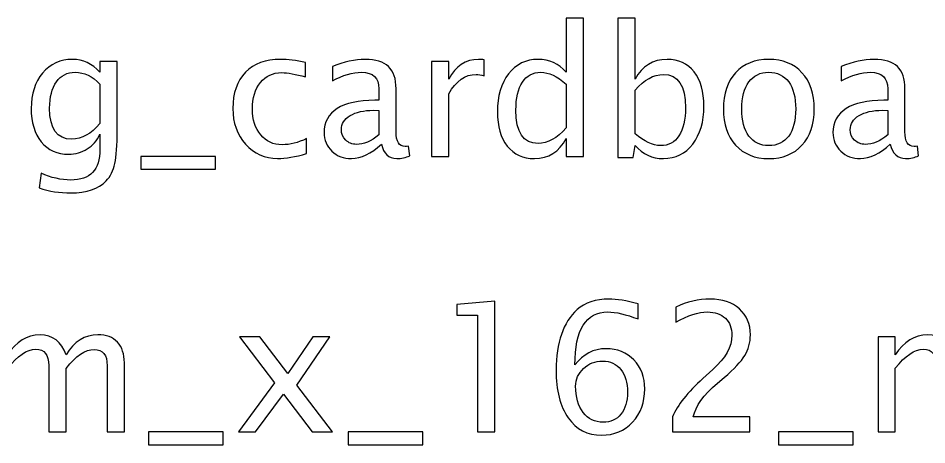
# Model space of a CAD drawing. Header units: centimetres. Extents: x -14.2 to 14.5, y -16 to 20.1.
# Drawn here: x -6.45 to -0.02, y 17.13 to 20.15 of the extents above; entities that cross this region are included whole.
import ezdxf

# ---------------------------------------------------------------- set-up
doc = ezdxf.new("R2010")
doc.units = ezdxf.units.CM
doc.header["$MEASUREMENT"] = 0
doc.layers.add('Layer 1', color=7, linetype='Continuous')

msp = doc.modelspace()

# ---------------------------------------------------------------- linework, layer by layer
at = {"layer": 'Layer 1'}
for points, knots in [([(-2.56951, 19.17044), (-2.56951, 19.17044), (-2.56951, 19.29681), (-2.56951, 19.29681), (-2.56951, 19.29681), (-2.61925, 19.2024), (-2.69418, 19.1552), (-2.7943, 19.1552), (-2.7943, 19.1552), (-2.87558, 19.1552), (-2.9395, 19.18462), (-2.98607, 19.24368), (-2.98607, 19.24368), (-3.03264, 19.30273), (-3.05592, 19.38338), (-3.05592, 19.48561), (-3.05592, 19.48561), (-3.05592, 19.59737), (-3.02946, 19.68733), (-2.97676, 19.75549), (-2.97676, 19.75549), (-2.92384, 19.82343), (-2.85441, 19.85751), (-2.76826, 19.85751), (-2.76826, 19.85751), (-2.68847, 19.85751), (-2.622, 19.82703), (-2.56951, 19.76586), (-2.56951, 19.76586), (-2.56951, 19.76586), (-2.56951, 20.14961), (-2.56951, 20.14961), (-2.56951, 20.14961), (-2.56951, 20.14961), (-2.44759, 20.14961), (-2.44759, 20.14961), (-2.44759, 20.14961), (-2.44759, 20.14961), (-2.44759, 19.17044), (-2.44759, 19.17044), (-2.44759, 19.17044), (-2.44759, 19.17044), (-2.56951, 19.17044), (-2.56951, 19.17044)], [0, 0, 0, 0, 0.0833333, 0.0833333, 0.0833333, 0.0833333, 0.1666667, 0.1666667, 0.1666667, 0.1666667, 0.25, 0.25, 0.25, 0.25, 0.3333333, 0.3333333, 0.3333333, 0.3333333, 0.4166667, 0.4166667, 0.4166667, 0.4166667, 0.5, 0.5, 0.5, 0.5, 0.5833333, 0.5833333, 0.5833333, 0.5833333, 0.6666667, 0.6666667, 0.6666667, 0.6666667, 0.75, 0.75, 0.75, 0.75, 0.8333333, 0.8333333, 0.8333333, 0.8333333, 1, 1, 1, 1]), ([(-2.20333, 19.16282), (-2.20333, 19.16282), (-2.20333, 20.14961), (-2.20333, 20.14961), (-2.20333, 20.14961), (-2.20333, 20.14961), (-2.08141, 20.14961), (-2.08141, 20.14961), (-2.08141, 20.14961), (-2.08141, 20.14961), (-2.08141, 19.71633), (-2.08141, 19.71633), (-2.08141, 19.71633), (-2.03146, 19.81052), (-1.95631, 19.85751), (-1.8562, 19.85751), (-1.8562, 19.85751), (-1.77513, 19.85751), (-1.71142, 19.82809), (-1.66485, 19.76903), (-1.66485, 19.76903), (-1.61828, 19.70998), (-1.595, 19.62933), (-1.595, 19.5271), (-1.595, 19.5271), (-1.595, 19.41576), (-1.62146, 19.3258), (-1.67416, 19.25765), (-1.67416, 19.25765), (-1.72687, 19.18928), (-1.79629, 19.1552), (-1.88223, 19.1552), (-1.88223, 19.1552), (-1.96203, 19.1552), (-2.02849, 19.18568), (-2.08141, 19.24685), (-2.08141, 19.24685), (-2.08141, 19.24685), (-2.09623, 19.16282), (-2.09623, 19.16282), (-2.09623, 19.16282), (-2.09623, 19.16282), (-2.20333, 19.16282), (-2.20333, 19.16282)], [0, 0, 0, 0, 0.0833333, 0.0833333, 0.0833333, 0.0833333, 0.1666667, 0.1666667, 0.1666667, 0.1666667, 0.25, 0.25, 0.25, 0.25, 0.3333333, 0.3333333, 0.3333333, 0.3333333, 0.4166667, 0.4166667, 0.4166667, 0.4166667, 0.5, 0.5, 0.5, 0.5, 0.5833333, 0.5833333, 0.5833333, 0.5833333, 0.6666667, 0.6666667, 0.6666667, 0.6666667, 0.75, 0.75, 0.75, 0.75, 0.8333333, 0.8333333, 0.8333333, 0.8333333, 1, 1, 1, 1]), ([(-6.29823, 18.94692), (-6.29823, 18.94692), (-6.28384, 19.05233), (-6.28384, 19.05233), (-6.28384, 19.05233), (-6.21314, 19.01931), (-6.14308, 19.0028), (-6.07386, 19.0028), (-6.07386, 19.0028), (-5.93649, 19.0028), (-5.8677, 19.07561), (-5.8677, 19.22103), (-5.8677, 19.22103), (-5.8677, 19.22103), (-5.8677, 19.32686), (-5.8677, 19.32686), (-5.8677, 19.32686), (-5.88887, 19.2822), (-5.91892, 19.2477), (-5.95808, 19.22293), (-5.95808, 19.22293), (-5.99724, 19.19817), (-6.04084, 19.18568), (-6.08889, 19.18568), (-6.08889, 19.18568), (-6.17038, 19.18568), (-6.23494, 19.21489), (-6.28257, 19.27331), (-6.28257, 19.27331), (-6.33019, 19.33173), (-6.35411, 19.41089), (-6.35411, 19.5108), (-6.35411, 19.5108), (-6.35411, 19.61304), (-6.32702, 19.69643), (-6.27283, 19.76099), (-6.27283, 19.76099), (-6.21843, 19.82534), (-6.14837, 19.85751), (-6.06222, 19.85751), (-6.06222, 19.85751), (-5.98687, 19.85751), (-5.92189, 19.82703), (-5.8677, 19.76586), (-5.8677, 19.76586), (-5.8677, 19.76586), (-5.8677, 19.84354), (-5.8677, 19.84354), (-5.8677, 19.84354), (-5.8677, 19.84354), (-5.74578, 19.84354), (-5.74578, 19.84354), (-5.74578, 19.84354), (-5.74578, 19.84354), (-5.74578, 19.35417), (-5.74578, 19.35417), (-5.74578, 19.35417), (-5.74578, 19.24897), (-5.75128, 19.17108), (-5.76229, 19.12049), (-5.76229, 19.12049), (-5.77308, 19.0699), (-5.79383, 19.02841), (-5.82388, 18.99624), (-5.82388, 18.99624), (-5.87722, 18.93972), (-5.96062, 18.91136), (-6.07386, 18.91136), (-6.07386, 18.91136), (-6.15154, 18.91136), (-6.22626, 18.92321), (-6.29823, 18.94692)], [0, 0, 0, 0, 0.0526316, 0.0526316, 0.0526316, 0.0526316, 0.1052632, 0.1052632, 0.1052632, 0.1052632, 0.1578947, 0.1578947, 0.1578947, 0.1578947, 0.2105263, 0.2105263, 0.2105263, 0.2105263, 0.2631579, 0.2631579, 0.2631579, 0.2631579, 0.3157895, 0.3157895, 0.3157895, 0.3157895, 0.3684211, 0.3684211, 0.3684211, 0.3684211, 0.4210526, 0.4210526, 0.4210526, 0.4210526, 0.4736842, 0.4736842, 0.4736842, 0.4736842, 0.5263158, 0.5263158, 0.5263158, 0.5263158, 0.5789474, 0.5789474, 0.5789474, 0.5789474, 0.6315789, 0.6315789, 0.6315789, 0.6315789, 0.6842105, 0.6842105, 0.6842105, 0.6842105, 0.7368421, 0.7368421, 0.7368421, 0.7368421, 0.7894737, 0.7894737, 0.7894737, 0.7894737, 0.8421053, 0.8421053, 0.8421053, 0.8421053, 0.8947368, 0.8947368, 0.8947368, 0.8947368, 1, 1, 1, 1]), ([(-4.40656, 19.19076), (-4.48551, 19.16705), (-4.55367, 19.1552), (-4.61103, 19.1552), (-4.61103, 19.1552), (-4.70205, 19.1552), (-4.7774, 19.18886), (-4.8373, 19.25595), (-4.8373, 19.25595), (-4.8972, 19.32326), (-4.92726, 19.40814), (-4.92726, 19.51038), (-4.92726, 19.51038), (-4.92726, 19.6196), (-4.89763, 19.7049), (-4.83836, 19.76586), (-4.83836, 19.76586), (-4.77909, 19.82703), (-4.69633, 19.85751), (-4.59007, 19.85751), (-4.59007, 19.85751), (-4.53779, 19.85751), (-4.47895, 19.85031), (-4.41418, 19.83592), (-4.41418, 19.83592), (-4.41418, 19.83592), (-4.41418, 19.73305), (-4.41418, 19.73305), (-4.41418, 19.73305), (-4.48297, 19.75337), (-4.53906, 19.76353), (-4.58224, 19.76353), (-4.58224, 19.76353), (-4.6449, 19.76353), (-4.69506, 19.74004), (-4.73253, 19.69326), (-4.73253, 19.69326), (-4.76999, 19.64648), (-4.78883, 19.58404), (-4.78883, 19.50614), (-4.78883, 19.50614), (-4.78883, 19.43058), (-4.76936, 19.36962), (-4.73062, 19.32284), (-4.73062, 19.32284), (-4.69189, 19.27627), (-4.6413, 19.25299), (-4.57843, 19.25299), (-4.57843, 19.25299), (-4.52276, 19.25299), (-4.46561, 19.26738), (-4.40656, 19.29617), (-4.40656, 19.29617), (-4.40656, 19.29617), (-4.40656, 19.19076), (-4.40656, 19.19076)], [0, 0, 0, 0, 0.0666667, 0.0666667, 0.0666667, 0.0666667, 0.1333333, 0.1333333, 0.1333333, 0.1333333, 0.2, 0.2, 0.2, 0.2, 0.2666667, 0.2666667, 0.2666667, 0.2666667, 0.3333333, 0.3333333, 0.3333333, 0.3333333, 0.4, 0.4, 0.4, 0.4, 0.4666667, 0.4666667, 0.4666667, 0.4666667, 0.5333333, 0.5333333, 0.5333333, 0.5333333, 0.6, 0.6, 0.6, 0.6, 0.6666667, 0.6666667, 0.6666667, 0.6666667, 0.7333333, 0.7333333, 0.7333333, 0.7333333, 0.8, 0.8, 0.8, 0.8, 0.8666667, 0.8666667, 0.8666667, 0.8666667, 1, 1, 1, 1]), ([(-3.87655, 19.25617), (-3.94978, 19.18886), (-4.02027, 19.1552), (-4.088, 19.1552), (-4.088, 19.1552), (-4.14367, 19.1552), (-4.19003, 19.17256), (-4.22664, 19.20748), (-4.22664, 19.20748), (-4.26347, 19.24241), (-4.28189, 19.28643), (-4.28189, 19.33956), (-4.28189, 19.33956), (-4.28189, 19.41301), (-4.25099, 19.46953), (-4.18918, 19.5089), (-4.18918, 19.5089), (-4.12737, 19.54827), (-4.03868, 19.56795), (-3.92311, 19.56795), (-3.92311, 19.56795), (-3.92311, 19.56795), (-3.89454, 19.56795), (-3.89454, 19.56795), (-3.89454, 19.56795), (-3.89454, 19.56795), (-3.89454, 19.64902), (-3.89454, 19.64902), (-3.89454, 19.64902), (-3.89454, 19.72712), (-3.93518, 19.76607), (-4.01667, 19.76607), (-4.01667, 19.76607), (-4.07975, 19.76607), (-4.14875, 19.74617), (-4.22347, 19.70638), (-4.22347, 19.70638), (-4.22347, 19.70638), (-4.22347, 19.80671), (-4.22347, 19.80671), (-4.22347, 19.80671), (-4.14134, 19.84058), (-4.06387, 19.85751), (-3.99127, 19.85751), (-3.99127, 19.85751), (-3.91655, 19.85751), (-3.86131, 19.84058), (-3.82596, 19.8065), (-3.82596, 19.8065), (-3.7904, 19.77242), (-3.77262, 19.71993), (-3.77262, 19.64902), (-3.77262, 19.64902), (-3.77262, 19.64902), (-3.77262, 19.34485), (-3.77262, 19.34485), (-3.77262, 19.34485), (-3.77262, 19.27522), (-3.75124, 19.24029), (-3.70827, 19.24029), (-3.70827, 19.24029), (-3.70298, 19.24029), (-3.69515, 19.24114), (-3.68478, 19.24283), (-3.68478, 19.24283), (-3.68478, 19.24283), (-3.6761, 19.1751), (-3.6761, 19.1751), (-3.6761, 19.1751), (-3.70383, 19.16176), (-3.73431, 19.1552), (-3.76775, 19.1552), (-3.76775, 19.1552), (-3.82469, 19.1552), (-3.86088, 19.18886), (-3.87655, 19.25617)], [0, 0, 0, 0, 0.05, 0.05, 0.05, 0.05, 0.1, 0.1, 0.1, 0.1, 0.15, 0.15, 0.15, 0.15, 0.2, 0.2, 0.2, 0.2, 0.25, 0.25, 0.25, 0.25, 0.3, 0.3, 0.3, 0.3, 0.35, 0.35, 0.35, 0.35, 0.4, 0.4, 0.4, 0.4, 0.45, 0.45, 0.45, 0.45, 0.5, 0.5, 0.5, 0.5, 0.55, 0.55, 0.55, 0.55, 0.6, 0.6, 0.6, 0.6, 0.65, 0.65, 0.65, 0.65, 0.7, 0.7, 0.7, 0.7, 0.75, 0.75, 0.75, 0.75, 0.8, 0.8, 0.8, 0.8, 0.85, 0.85, 0.85, 0.85, 0.9, 0.9, 0.9, 0.9, 1, 1, 1, 1]), ([(-3.52222, 19.17044), (-3.52222, 19.17044), (-3.52222, 19.84354), (-3.52222, 19.84354), (-3.52222, 19.84354), (-3.52222, 19.84354), (-3.4003, 19.84354), (-3.4003, 19.84354), (-3.4003, 19.84354), (-3.4003, 19.84354), (-3.4003, 19.71633), (-3.4003, 19.71633), (-3.4003, 19.71633), (-3.35183, 19.81052), (-3.28155, 19.85751), (-3.18927, 19.85751), (-3.18927, 19.85751), (-3.17678, 19.85751), (-3.16366, 19.85645), (-3.15011, 19.85434), (-3.15011, 19.85434), (-3.15011, 19.85434), (-3.15011, 19.74025), (-3.15011, 19.74025), (-3.15011, 19.74025), (-3.17128, 19.74723), (-3.1899, 19.75083), (-3.20599, 19.75083), (-3.20599, 19.75083), (-3.28346, 19.75083), (-3.34823, 19.70511), (-3.4003, 19.61346), (-3.4003, 19.61346), (-3.4003, 19.61346), (-3.4003, 19.17044), (-3.4003, 19.17044), (-3.4003, 19.17044), (-3.4003, 19.17044), (-3.52222, 19.17044), (-3.52222, 19.17044)], [0, 0, 0, 0, 0.0909091, 0.0909091, 0.0909091, 0.0909091, 0.1818182, 0.1818182, 0.1818182, 0.1818182, 0.2727273, 0.2727273, 0.2727273, 0.2727273, 0.3636364, 0.3636364, 0.3636364, 0.3636364, 0.4545455, 0.4545455, 0.4545455, 0.4545455, 0.5454545, 0.5454545, 0.5454545, 0.5454545, 0.6363636, 0.6363636, 0.6363636, 0.6363636, 0.7272727, 0.7272727, 0.7272727, 0.7272727, 0.8181818, 0.8181818, 0.8181818, 0.8181818, 1, 1, 1, 1]), ([(-1.13611, 19.1552), (-1.23496, 19.1552), (-1.31327, 19.18674), (-1.37085, 19.24982), (-1.37085, 19.24982), (-1.42863, 19.31289), (-1.45742, 19.39862), (-1.45742, 19.50678), (-1.45742, 19.50678), (-1.45742, 19.61473), (-1.42863, 19.70024), (-1.37085, 19.76311), (-1.37085, 19.76311), (-1.31327, 19.82597), (-1.23496, 19.85751), (-1.13611, 19.85751), (-1.13611, 19.85751), (-1.03726, 19.85751), (-0.95894, 19.82597), (-0.90137, 19.76311), (-0.90137, 19.76311), (-0.84359, 19.70024), (-0.8148, 19.61473), (-0.8148, 19.50678), (-0.8148, 19.50678), (-0.8148, 19.39862), (-0.84359, 19.31289), (-0.90137, 19.24982), (-0.90137, 19.24982), (-0.95894, 19.18674), (-1.03726, 19.1552), (-1.13611, 19.1552)], [0, 0, 0, 0, 0.1111111, 0.1111111, 0.1111111, 0.1111111, 0.2222222, 0.2222222, 0.2222222, 0.2222222, 0.3333333, 0.3333333, 0.3333333, 0.3333333, 0.4444444, 0.4444444, 0.4444444, 0.4444444, 0.5555556, 0.5555556, 0.5555556, 0.5555556, 0.6666667, 0.6666667, 0.6666667, 0.6666667, 0.7777778, 0.7777778, 0.7777778, 0.7777778, 1, 1, 1, 1]), ([(-0.27696, 19.25617), (-0.35019, 19.18886), (-0.42068, 19.1552), (-0.48841, 19.1552), (-0.48841, 19.1552), (-0.54408, 19.1552), (-0.59044, 19.17256), (-0.62705, 19.20748), (-0.62705, 19.20748), (-0.66388, 19.24241), (-0.6823, 19.28643), (-0.6823, 19.33956), (-0.6823, 19.33956), (-0.6823, 19.41301), (-0.6514, 19.46953), (-0.58959, 19.5089), (-0.58959, 19.5089), (-0.52778, 19.54827), (-0.43909, 19.56795), (-0.32352, 19.56795), (-0.32352, 19.56795), (-0.32352, 19.56795), (-0.29495, 19.56795), (-0.29495, 19.56795), (-0.29495, 19.56795), (-0.29495, 19.56795), (-0.29495, 19.64902), (-0.29495, 19.64902), (-0.29495, 19.64902), (-0.29495, 19.72712), (-0.33559, 19.76607), (-0.41708, 19.76607), (-0.41708, 19.76607), (-0.48016, 19.76607), (-0.54916, 19.74617), (-0.62388, 19.70638), (-0.62388, 19.70638), (-0.62388, 19.70638), (-0.62388, 19.80671), (-0.62388, 19.80671), (-0.62388, 19.80671), (-0.54175, 19.84058), (-0.46428, 19.85751), (-0.39168, 19.85751), (-0.39168, 19.85751), (-0.31696, 19.85751), (-0.26172, 19.84058), (-0.22637, 19.8065), (-0.22637, 19.8065), (-0.19081, 19.77242), (-0.17303, 19.71993), (-0.17303, 19.64902), (-0.17303, 19.64902), (-0.17303, 19.64902), (-0.17303, 19.34485), (-0.17303, 19.34485), (-0.17303, 19.34485), (-0.17303, 19.27522), (-0.15165, 19.24029), (-0.10868, 19.24029), (-0.10868, 19.24029), (-0.10339, 19.24029), (-0.09556, 19.24114), (-0.08519, 19.24283), (-0.08519, 19.24283), (-0.08519, 19.24283), (-0.07651, 19.1751), (-0.07651, 19.1751), (-0.07651, 19.1751), (-0.10424, 19.16176), (-0.13472, 19.1552), (-0.16816, 19.1552), (-0.16816, 19.1552), (-0.2251, 19.1552), (-0.26129, 19.18886), (-0.27696, 19.25617)], [0, 0, 0, 0, 0.05, 0.05, 0.05, 0.05, 0.1, 0.1, 0.1, 0.1, 0.15, 0.15, 0.15, 0.15, 0.2, 0.2, 0.2, 0.2, 0.25, 0.25, 0.25, 0.25, 0.3, 0.3, 0.3, 0.3, 0.35, 0.35, 0.35, 0.35, 0.4, 0.4, 0.4, 0.4, 0.45, 0.45, 0.45, 0.45, 0.5, 0.5, 0.5, 0.5, 0.55, 0.55, 0.55, 0.55, 0.6, 0.6, 0.6, 0.6, 0.65, 0.65, 0.65, 0.65, 0.7, 0.7, 0.7, 0.7, 0.75, 0.75, 0.75, 0.75, 0.8, 0.8, 0.8, 0.8, 0.85, 0.85, 0.85, 0.85, 0.9, 0.9, 0.9, 0.9, 1, 1, 1, 1]), ([(-5.8677, 19.40327), (-5.8677, 19.40327), (-5.8677, 19.68246), (-5.8677, 19.68246), (-5.8677, 19.68246), (-5.92146, 19.73813), (-5.98009, 19.76607), (-6.04338, 19.76607), (-6.04338, 19.76607), (-6.09969, 19.76607), (-6.14371, 19.74363), (-6.17546, 19.69855), (-6.17546, 19.69855), (-6.20742, 19.65368), (-6.2233, 19.59123), (-6.2233, 19.51165), (-6.2233, 19.51165), (-6.2233, 19.36539), (-6.17144, 19.29236), (-6.06751, 19.29236), (-6.06751, 19.29236), (-5.99682, 19.29236), (-5.93014, 19.3294), (-5.8677, 19.40327)], [0, 0, 0, 0, 0.1428571, 0.1428571, 0.1428571, 0.1428571, 0.2857143, 0.2857143, 0.2857143, 0.2857143, 0.4285714, 0.4285714, 0.4285714, 0.4285714, 0.5714286, 0.5714286, 0.5714286, 0.5714286, 0.7142857, 0.7142857, 0.7142857, 0.7142857, 1, 1, 1, 1]), ([(-2.56951, 19.68246), (-2.6328, 19.73813), (-2.6927, 19.76607), (-2.74943, 19.76607), (-2.74943, 19.76607), (-2.80531, 19.76607), (-2.84849, 19.74279), (-2.87918, 19.69601), (-2.87918, 19.69601), (-2.90987, 19.64944), (-2.92511, 19.5834), (-2.92511, 19.49789), (-2.92511, 19.49789), (-2.92511, 19.34062), (-2.87304, 19.26188), (-2.76869, 19.26188), (-2.76869, 19.26188), (-2.70095, 19.26188), (-2.63449, 19.29892), (-2.56951, 19.37279), (-2.56951, 19.37279), (-2.56951, 19.37279), (-2.56951, 19.68246), (-2.56951, 19.68246)], [0, 0, 0, 0, 0.1428571, 0.1428571, 0.1428571, 0.1428571, 0.2857143, 0.2857143, 0.2857143, 0.2857143, 0.4285714, 0.4285714, 0.4285714, 0.4285714, 0.5714286, 0.5714286, 0.5714286, 0.5714286, 0.7142857, 0.7142857, 0.7142857, 0.7142857, 1, 1, 1, 1]), ([(-2.08141, 19.33088), (-2.01854, 19.27479), (-1.95864, 19.24664), (-1.9017, 19.24664), (-1.9017, 19.24664), (-1.84561, 19.24664), (-1.80222, 19.27014), (-1.77174, 19.31691), (-1.77174, 19.31691), (-1.74105, 19.36369), (-1.72581, 19.42952), (-1.72581, 19.51461), (-1.72581, 19.51461), (-1.72581, 19.67209), (-1.77788, 19.75083), (-1.88202, 19.75083), (-1.88202, 19.75083), (-1.95018, 19.75083), (-2.01664, 19.714), (-2.08141, 19.64013), (-2.08141, 19.64013), (-2.08141, 19.64013), (-2.08141, 19.33088), (-2.08141, 19.33088)], [0, 0, 0, 0, 0.1428571, 0.1428571, 0.1428571, 0.1428571, 0.2857143, 0.2857143, 0.2857143, 0.2857143, 0.4285714, 0.4285714, 0.4285714, 0.4285714, 0.5714286, 0.5714286, 0.5714286, 0.5714286, 0.7142857, 0.7142857, 0.7142857, 0.7142857, 1, 1, 1, 1]), ([(-1.13632, 19.24664), (-1.076, 19.24664), (-1.02901, 19.26929), (-0.99556, 19.3148), (-0.99556, 19.3148), (-0.96233, 19.36009), (-0.94561, 19.42423), (-0.94561, 19.50678), (-0.94561, 19.50678), (-0.94561, 19.58912), (-0.96233, 19.65304), (-0.99556, 19.69834), (-0.99556, 19.69834), (-1.02901, 19.74342), (-1.076, 19.76607), (-1.13632, 19.76607), (-1.13632, 19.76607), (-1.19686, 19.76607), (-1.24385, 19.74342), (-1.27687, 19.69834), (-1.27687, 19.69834), (-1.3101, 19.65304), (-1.32661, 19.58912), (-1.32661, 19.50678), (-1.32661, 19.50678), (-1.32661, 19.42423), (-1.3101, 19.36009), (-1.27687, 19.3148), (-1.27687, 19.3148), (-1.24385, 19.26929), (-1.19686, 19.24664), (-1.13632, 19.24664)], [0, 0, 0, 0, 0.1111111, 0.1111111, 0.1111111, 0.1111111, 0.2222222, 0.2222222, 0.2222222, 0.2222222, 0.3333333, 0.3333333, 0.3333333, 0.3333333, 0.4444444, 0.4444444, 0.4444444, 0.4444444, 0.5555556, 0.5555556, 0.5555556, 0.5555556, 0.6666667, 0.6666667, 0.6666667, 0.6666667, 0.7777778, 0.7777778, 0.7777778, 0.7777778, 1, 1, 1, 1]), ([(-3.89454, 19.32263), (-3.89454, 19.32263), (-3.89454, 19.49556), (-3.89454, 19.49556), (-3.89454, 19.49556), (-3.89454, 19.49556), (-3.9337, 19.49683), (-3.9337, 19.49683), (-3.9337, 19.49683), (-4.00143, 19.49683), (-4.05604, 19.48434), (-4.09774, 19.45937), (-4.09774, 19.45937), (-4.13923, 19.43418), (-4.15997, 19.40095), (-4.15997, 19.35946), (-4.15997, 19.35946), (-4.15997, 19.33046), (-4.1496, 19.30591), (-4.12907, 19.2858), (-4.12907, 19.2858), (-4.10832, 19.26569), (-4.08313, 19.25553), (-4.05329, 19.25553), (-4.05329, 19.25553), (-4.00249, 19.25553), (-3.94957, 19.27797), (-3.89454, 19.32263)], [0, 0, 0, 0, 0.125, 0.125, 0.125, 0.125, 0.25, 0.25, 0.25, 0.25, 0.375, 0.375, 0.375, 0.375, 0.5, 0.5, 0.5, 0.5, 0.625, 0.625, 0.625, 0.625, 0.75, 0.75, 0.75, 0.75, 1, 1, 1, 1]), ([(-0.29495, 19.32263), (-0.29495, 19.32263), (-0.29495, 19.49556), (-0.29495, 19.49556), (-0.29495, 19.49556), (-0.29495, 19.49556), (-0.33411, 19.49683), (-0.33411, 19.49683), (-0.33411, 19.49683), (-0.40184, 19.49683), (-0.45645, 19.48434), (-0.49815, 19.45937), (-0.49815, 19.45937), (-0.53964, 19.43418), (-0.56038, 19.40095), (-0.56038, 19.35946), (-0.56038, 19.35946), (-0.56038, 19.33046), (-0.55001, 19.30591), (-0.52948, 19.2858), (-0.52948, 19.2858), (-0.50873, 19.26569), (-0.48354, 19.25553), (-0.4537, 19.25553), (-0.4537, 19.25553), (-0.4029, 19.25553), (-0.34998, 19.27797), (-0.29495, 19.32263)], [0, 0, 0, 0, 0.125, 0.125, 0.125, 0.125, 0.25, 0.25, 0.25, 0.25, 0.375, 0.375, 0.375, 0.375, 0.5, 0.5, 0.5, 0.5, 0.625, 0.625, 0.625, 0.625, 0.75, 0.75, 0.75, 0.75, 1, 1, 1, 1]), ([(-5.5775, 19.079), (-5.5775, 19.079), (-5.5775, 19.17044), (-5.5775, 19.17044), (-5.5775, 19.17044), (-5.5775, 19.17044), (-5.04918, 19.17044), (-5.04918, 19.17044), (-5.04918, 19.17044), (-5.04918, 19.17044), (-5.04918, 19.079), (-5.04918, 19.079), (-5.04918, 19.079), (-5.04918, 19.079), (-5.5775, 19.079), (-5.5775, 19.079)], [0, 0, 0, 0, 0.2, 0.2, 0.2, 0.2, 0.4, 0.4, 0.4, 0.4, 0.6, 0.6, 0.6, 0.6, 1, 1, 1, 1]), ([(-3.19649, 17.21887), (-3.19649, 17.21887), (-3.19649, 18.04564), (-3.19649, 18.04564), (-3.19649, 18.04564), (-3.19649, 18.04564), (-3.34254, 18.04564), (-3.34254, 18.04564), (-3.34254, 18.04564), (-3.34254, 18.04564), (-3.34254, 18.12184), (-3.34254, 18.12184), (-3.34254, 18.12184), (-3.34254, 18.12184), (-3.07457, 18.1447), (-3.07457, 18.1447), (-3.07457, 18.1447), (-3.07457, 18.1447), (-3.07457, 17.21887), (-3.07457, 17.21887), (-3.07457, 17.21887), (-3.07457, 17.21887), (-3.19649, 17.21887), (-3.19649, 17.21887)], [0, 0, 0, 0, 0.1428571, 0.1428571, 0.1428571, 0.1428571, 0.2857143, 0.2857143, 0.2857143, 0.2857143, 0.4285714, 0.4285714, 0.4285714, 0.4285714, 0.5714286, 0.5714286, 0.5714286, 0.5714286, 0.7142857, 0.7142857, 0.7142857, 0.7142857, 1, 1, 1, 1]), ([(-2.50773, 17.6947), (-2.44931, 17.77026), (-2.37586, 17.80815), (-2.28738, 17.80815), (-2.28738, 17.80815), (-2.20716, 17.80815), (-2.14155, 17.78169), (-2.09032, 17.72856), (-2.09032, 17.72856), (-2.03931, 17.67544), (-2.0137, 17.60728), (-2.0137, 17.52409), (-2.0137, 17.52409), (-2.0137, 17.42863), (-2.04227, 17.3501), (-2.09964, 17.28851), (-2.09964, 17.28851), (-2.157, 17.22691), (-2.22981, 17.19601), (-2.3185, 17.19601), (-2.3185, 17.19601), (-2.41925, 17.19601), (-2.49842, 17.23686), (-2.55535, 17.31835), (-2.55535, 17.31835), (-2.6125, 17.40006), (-2.64108, 17.51309), (-2.64108, 17.65723), (-2.64108, 17.65723), (-2.64108, 17.85154), (-2.59113, 17.99399), (-2.49143, 18.08501), (-2.49143, 18.08501), (-2.43724, 18.13496), (-2.36231, 18.15994), (-2.26685, 18.15994), (-2.26685, 18.15994), (-2.2114, 18.15994), (-2.1426, 18.14851), (-2.06069, 18.12565), (-2.06069, 18.12565), (-2.06069, 18.12565), (-2.06069, 18.01897), (-2.06069, 18.01897), (-2.06069, 18.01897), (-2.14726, 18.05199), (-2.21838, 18.0685), (-2.27426, 18.0685), (-2.27426, 18.0685), (-2.42984, 18.0685), (-2.50773, 17.94383), (-2.50773, 17.6947)], [0, 0, 0, 0, 0.0714286, 0.0714286, 0.0714286, 0.0714286, 0.1428571, 0.1428571, 0.1428571, 0.1428571, 0.2142857, 0.2142857, 0.2142857, 0.2142857, 0.2857143, 0.2857143, 0.2857143, 0.2857143, 0.3571429, 0.3571429, 0.3571429, 0.3571429, 0.4285714, 0.4285714, 0.4285714, 0.4285714, 0.5, 0.5, 0.5, 0.5, 0.5714286, 0.5714286, 0.5714286, 0.5714286, 0.6428571, 0.6428571, 0.6428571, 0.6428571, 0.7142857, 0.7142857, 0.7142857, 0.7142857, 0.7857143, 0.7857143, 0.7857143, 0.7857143, 0.8571429, 0.8571429, 0.8571429, 0.8571429, 1, 1, 1, 1]), ([(-1.8177, 17.21887), (-1.8177, 17.21887), (-1.8177, 17.32555), (-1.8177, 17.32555), (-1.8177, 17.32555), (-1.78214, 17.40874), (-1.71038, 17.49954), (-1.60222, 17.59754), (-1.60222, 17.59754), (-1.60222, 17.59754), (-1.53237, 17.6602), (-1.53237, 17.6602), (-1.53237, 17.6602), (-1.44241, 17.7419), (-1.39733, 17.82276), (-1.39733, 17.90319), (-1.39733, 17.90319), (-1.39733, 17.95462), (-1.41278, 17.99484), (-1.44347, 18.02426), (-1.44347, 18.02426), (-1.47416, 18.05368), (-1.51671, 18.0685), (-1.57068, 18.0685), (-1.57068, 18.0685), (-1.63376, 18.0685), (-1.70848, 18.04437), (-1.79484, 17.99611), (-1.79484, 17.99611), (-1.79484, 17.99611), (-1.79484, 18.10279), (-1.79484, 18.10279), (-1.79484, 18.10279), (-1.71335, 18.14089), (-1.63228, 18.15994), (-1.55142, 18.15994), (-1.55142, 18.15994), (-1.46549, 18.15994), (-1.39648, 18.13687), (-1.34441, 18.09051), (-1.34441, 18.09051), (-1.29255, 18.04416), (-1.26652, 17.98278), (-1.26652, 17.90615), (-1.26652, 17.90615), (-1.26652, 17.85112), (-1.27964, 17.80222), (-1.30589, 17.75968), (-1.30589, 17.75968), (-1.33235, 17.71692), (-1.38124, 17.66528), (-1.453, 17.60432), (-1.453, 17.60432), (-1.453, 17.60432), (-1.5002, 17.5641), (-1.5002, 17.5641), (-1.5002, 17.5641), (-1.59841, 17.48091), (-1.65514, 17.40133), (-1.67038, 17.32555), (-1.67038, 17.32555), (-1.67038, 17.32555), (-1.27033, 17.32555), (-1.27033, 17.32555), (-1.27033, 17.32555), (-1.27033, 17.32555), (-1.27033, 17.21887), (-1.27033, 17.21887), (-1.27033, 17.21887), (-1.27033, 17.21887), (-1.8177, 17.21887), (-1.8177, 17.21887)], [0, 0, 0, 0, 0.0526316, 0.0526316, 0.0526316, 0.0526316, 0.1052632, 0.1052632, 0.1052632, 0.1052632, 0.1578947, 0.1578947, 0.1578947, 0.1578947, 0.2105263, 0.2105263, 0.2105263, 0.2105263, 0.2631579, 0.2631579, 0.2631579, 0.2631579, 0.3157895, 0.3157895, 0.3157895, 0.3157895, 0.3684211, 0.3684211, 0.3684211, 0.3684211, 0.4210526, 0.4210526, 0.4210526, 0.4210526, 0.4736842, 0.4736842, 0.4736842, 0.4736842, 0.5263158, 0.5263158, 0.5263158, 0.5263158, 0.5789474, 0.5789474, 0.5789474, 0.5789474, 0.6315789, 0.6315789, 0.6315789, 0.6315789, 0.6842105, 0.6842105, 0.6842105, 0.6842105, 0.7368421, 0.7368421, 0.7368421, 0.7368421, 0.7894737, 0.7894737, 0.7894737, 0.7894737, 0.8421053, 0.8421053, 0.8421053, 0.8421053, 0.8947368, 0.8947368, 0.8947368, 0.8947368, 1, 1, 1, 1]), ([(-6.642, 17.21887), (-6.642, 17.21887), (-6.642, 17.89197), (-6.642, 17.89197), (-6.642, 17.89197), (-6.642, 17.89197), (-6.52008, 17.89197), (-6.52008, 17.89197), (-6.52008, 17.89197), (-6.52008, 17.89197), (-6.52008, 17.76476), (-6.52008, 17.76476), (-6.52008, 17.76476), (-6.4606, 17.85895), (-6.3844, 17.90594), (-6.29106, 17.90594), (-6.29106, 17.90594), (-6.2011, 17.90594), (-6.13993, 17.85895), (-6.10733, 17.76476), (-6.10733, 17.76476), (-6.04954, 17.8598), (-5.97419, 17.90721), (-5.88169, 17.90721), (-5.88169, 17.90721), (-5.82264, 17.90721), (-5.77671, 17.88985), (-5.7439, 17.85493), (-5.7439, 17.85493), (-5.71109, 17.82), (-5.69458, 17.77111), (-5.69458, 17.70824), (-5.69458, 17.70824), (-5.69458, 17.70824), (-5.69458, 17.21887), (-5.69458, 17.21887), (-5.69458, 17.21887), (-5.69458, 17.21887), (-5.8165, 17.21887), (-5.8165, 17.21887), (-5.8165, 17.21887), (-5.8165, 17.21887), (-5.8165, 17.68814), (-5.8165, 17.68814), (-5.8165, 17.68814), (-5.8165, 17.76476), (-5.84698, 17.80307), (-5.90794, 17.80307), (-5.90794, 17.80307), (-5.97123, 17.80307), (-6.03769, 17.75841), (-6.10733, 17.66887), (-6.10733, 17.66887), (-6.10733, 17.66887), (-6.10733, 17.21887), (-6.10733, 17.21887), (-6.10733, 17.21887), (-6.10733, 17.21887), (-6.22925, 17.21887), (-6.22925, 17.21887), (-6.22925, 17.21887), (-6.22925, 17.21887), (-6.22925, 17.68856), (-6.22925, 17.68856), (-6.22925, 17.68856), (-6.22925, 17.76582), (-6.26015, 17.80434), (-6.32217, 17.80434), (-6.32217, 17.80434), (-6.38377, 17.80434), (-6.44981, 17.75947), (-6.52008, 17.66951), (-6.52008, 17.66951), (-6.52008, 17.66951), (-6.52008, 17.21887), (-6.52008, 17.21887), (-6.52008, 17.21887), (-6.52008, 17.21887), (-6.642, 17.21887), (-6.642, 17.21887)], [0, 0, 0, 0, 0.047619, 0.047619, 0.047619, 0.047619, 0.0952381, 0.0952381, 0.0952381, 0.0952381, 0.1428571, 0.1428571, 0.1428571, 0.1428571, 0.1904762, 0.1904762, 0.1904762, 0.1904762, 0.2380952, 0.2380952, 0.2380952, 0.2380952, 0.2857143, 0.2857143, 0.2857143, 0.2857143, 0.3333333, 0.3333333, 0.3333333, 0.3333333, 0.3809524, 0.3809524, 0.3809524, 0.3809524, 0.4285714, 0.4285714, 0.4285714, 0.4285714, 0.4761905, 0.4761905, 0.4761905, 0.4761905, 0.5238095, 0.5238095, 0.5238095, 0.5238095, 0.5714286, 0.5714286, 0.5714286, 0.5714286, 0.6190476, 0.6190476, 0.6190476, 0.6190476, 0.6666667, 0.6666667, 0.6666667, 0.6666667, 0.7142857, 0.7142857, 0.7142857, 0.7142857, 0.7619048, 0.7619048, 0.7619048, 0.7619048, 0.8095238, 0.8095238, 0.8095238, 0.8095238, 0.8571429, 0.8571429, 0.8571429, 0.8571429, 0.9047619, 0.9047619, 0.9047619, 0.9047619, 1, 1, 1, 1]), ([(-4.88855, 17.21887), (-4.88855, 17.21887), (-4.63222, 17.56622), (-4.63222, 17.56622), (-4.63222, 17.56622), (-4.63222, 17.56622), (-4.88093, 17.89197), (-4.88093, 17.89197), (-4.88093, 17.89197), (-4.88093, 17.89197), (-4.73551, 17.89197), (-4.73551, 17.89197), (-4.73551, 17.89197), (-4.73551, 17.89197), (-4.53909, 17.63268), (-4.53909, 17.63268), (-4.53909, 17.63268), (-4.53909, 17.63268), (-4.36129, 17.89197), (-4.36129, 17.89197), (-4.36129, 17.89197), (-4.36129, 17.89197), (-4.24212, 17.89197), (-4.24212, 17.89197), (-4.24212, 17.89197), (-4.24212, 17.89197), (-4.47495, 17.55055), (-4.47495, 17.55055), (-4.47495, 17.55055), (-4.47495, 17.55055), (-4.2218, 17.21887), (-4.2218, 17.21887), (-4.2218, 17.21887), (-4.2218, 17.21887), (-4.36721, 17.21887), (-4.36721, 17.21887), (-4.36721, 17.21887), (-4.36721, 17.21887), (-4.56999, 17.48557), (-4.56999, 17.48557), (-4.56999, 17.48557), (-4.56999, 17.48557), (-4.76621, 17.21887), (-4.76621, 17.21887), (-4.76621, 17.21887), (-4.76621, 17.21887), (-4.88855, 17.21887), (-4.88855, 17.21887)], [0, 0, 0, 0, 0.0769231, 0.0769231, 0.0769231, 0.0769231, 0.1538462, 0.1538462, 0.1538462, 0.1538462, 0.2307692, 0.2307692, 0.2307692, 0.2307692, 0.3076923, 0.3076923, 0.3076923, 0.3076923, 0.3846154, 0.3846154, 0.3846154, 0.3846154, 0.4615385, 0.4615385, 0.4615385, 0.4615385, 0.5384615, 0.5384615, 0.5384615, 0.5384615, 0.6153846, 0.6153846, 0.6153846, 0.6153846, 0.6923077, 0.6923077, 0.6923077, 0.6923077, 0.7692308, 0.7692308, 0.7692308, 0.7692308, 0.8461538, 0.8461538, 0.8461538, 0.8461538, 1, 1, 1, 1]), ([(-0.36313, 17.21887), (-0.36313, 17.21887), (-0.36313, 17.89197), (-0.36313, 17.89197), (-0.36313, 17.89197), (-0.36313, 17.89197), (-0.24121, 17.89197), (-0.24121, 17.89197), (-0.24121, 17.89197), (-0.24121, 17.89197), (-0.24121, 17.76476), (-0.24121, 17.76476), (-0.24121, 17.76476), (-0.18173, 17.85895), (-0.10553, 17.90594), (-0.01219, 17.90594), (-0.01219, 17.90594), (0.07777, 17.90594), (0.13894, 17.85895), (0.17154, 17.76476), (0.17154, 17.76476), (0.22933, 17.8598), (0.30468, 17.90721), (0.39718, 17.90721), (0.39718, 17.90721), (0.45623, 17.90721), (0.50216, 17.88985), (0.53497, 17.85493), (0.53497, 17.85493), (0.56778, 17.82), (0.58429, 17.77111), (0.58429, 17.70824), (0.58429, 17.70824), (0.58429, 17.70824), (0.58429, 17.21887), (0.58429, 17.21887), (0.58429, 17.21887), (0.58429, 17.21887), (0.46237, 17.21887), (0.46237, 17.21887), (0.46237, 17.21887), (0.46237, 17.21887), (0.46237, 17.68814), (0.46237, 17.68814), (0.46237, 17.68814), (0.46237, 17.76476), (0.43189, 17.80307), (0.37093, 17.80307), (0.37093, 17.80307), (0.30764, 17.80307), (0.24118, 17.75841), (0.17154, 17.66887), (0.17154, 17.66887), (0.17154, 17.66887), (0.17154, 17.21887), (0.17154, 17.21887), (0.17154, 17.21887), (0.17154, 17.21887), (0.04962, 17.21887), (0.04962, 17.21887), (0.04962, 17.21887), (0.04962, 17.21887), (0.04962, 17.68856), (0.04962, 17.68856), (0.04962, 17.68856), (0.04962, 17.76582), (0.01872, 17.80434), (-0.0433, 17.80434), (-0.0433, 17.80434), (-0.1049, 17.80434), (-0.17094, 17.75947), (-0.24121, 17.66951), (-0.24121, 17.66951), (-0.24121, 17.66951), (-0.24121, 17.21887), (-0.24121, 17.21887), (-0.24121, 17.21887), (-0.24121, 17.21887), (-0.36313, 17.21887), (-0.36313, 17.21887)], [0, 0, 0, 0, 0.047619, 0.047619, 0.047619, 0.047619, 0.0952381, 0.0952381, 0.0952381, 0.0952381, 0.1428571, 0.1428571, 0.1428571, 0.1428571, 0.1904762, 0.1904762, 0.1904762, 0.1904762, 0.2380952, 0.2380952, 0.2380952, 0.2380952, 0.2857143, 0.2857143, 0.2857143, 0.2857143, 0.3333333, 0.3333333, 0.3333333, 0.3333333, 0.3809524, 0.3809524, 0.3809524, 0.3809524, 0.4285714, 0.4285714, 0.4285714, 0.4285714, 0.4761905, 0.4761905, 0.4761905, 0.4761905, 0.5238095, 0.5238095, 0.5238095, 0.5238095, 0.5714286, 0.5714286, 0.5714286, 0.5714286, 0.6190476, 0.6190476, 0.6190476, 0.6190476, 0.6666667, 0.6666667, 0.6666667, 0.6666667, 0.7142857, 0.7142857, 0.7142857, 0.7142857, 0.7619048, 0.7619048, 0.7619048, 0.7619048, 0.8095238, 0.8095238, 0.8095238, 0.8095238, 0.8571429, 0.8571429, 0.8571429, 0.8571429, 0.9047619, 0.9047619, 0.9047619, 0.9047619, 1, 1, 1, 1]), ([(-2.13562, 17.49996), (-2.13562, 17.56791), (-2.15128, 17.62167), (-2.18282, 17.66125), (-2.18282, 17.66125), (-2.21436, 17.70084), (-2.25754, 17.72052), (-2.31236, 17.72052), (-2.31236, 17.72052), (-2.36464, 17.72052), (-2.4093, 17.70316), (-2.44656, 17.66824), (-2.44656, 17.66824), (-2.48402, 17.63353), (-2.50265, 17.59162), (-2.50265, 17.54272), (-2.50265, 17.54272), (-2.50265, 17.46567), (-2.48487, 17.40387), (-2.44952, 17.3573), (-2.44952, 17.3573), (-2.41396, 17.31073), (-2.36697, 17.28745), (-2.30855, 17.28745), (-2.30855, 17.28745), (-2.25542, 17.28745), (-2.2133, 17.3065), (-2.18219, 17.3446), (-2.18219, 17.3446), (-2.15107, 17.3827), (-2.13562, 17.43456), (-2.13562, 17.49996)], [0, 0, 0, 0, 0.1111111, 0.1111111, 0.1111111, 0.1111111, 0.2222222, 0.2222222, 0.2222222, 0.2222222, 0.3333333, 0.3333333, 0.3333333, 0.3333333, 0.4444444, 0.4444444, 0.4444444, 0.4444444, 0.5555556, 0.5555556, 0.5555556, 0.5555556, 0.6666667, 0.6666667, 0.6666667, 0.6666667, 0.7777778, 0.7777778, 0.7777778, 0.7777778, 1, 1, 1, 1]), ([(-5.52482, 17.12743), (-5.52482, 17.12743), (-5.52482, 17.21887), (-5.52482, 17.21887), (-5.52482, 17.21887), (-5.52482, 17.21887), (-4.9965, 17.21887), (-4.9965, 17.21887), (-4.9965, 17.21887), (-4.9965, 17.21887), (-4.9965, 17.12743), (-4.9965, 17.12743), (-4.9965, 17.12743), (-4.9965, 17.12743), (-5.52482, 17.12743), (-5.52482, 17.12743)], [0, 0, 0, 0, 0.2, 0.2, 0.2, 0.2, 0.4, 0.4, 0.4, 0.4, 0.6, 0.6, 0.6, 0.6, 1, 1, 1, 1]), ([(-4.11089, 17.12743), (-4.11089, 17.12743), (-4.11089, 17.21887), (-4.11089, 17.21887), (-4.11089, 17.21887), (-4.11089, 17.21887), (-3.58257, 17.21887), (-3.58257, 17.21887), (-3.58257, 17.21887), (-3.58257, 17.21887), (-3.58257, 17.12743), (-3.58257, 17.12743), (-3.58257, 17.12743), (-3.58257, 17.12743), (-4.11089, 17.12743), (-4.11089, 17.12743)], [0, 0, 0, 0, 0.2, 0.2, 0.2, 0.2, 0.4, 0.4, 0.4, 0.4, 0.6, 0.6, 0.6, 0.6, 1, 1, 1, 1]), ([(-1.06671, 17.12743), (-1.06671, 17.12743), (-1.06671, 17.21887), (-1.06671, 17.21887), (-1.06671, 17.21887), (-1.06671, 17.21887), (-0.53839, 17.21887), (-0.53839, 17.21887), (-0.53839, 17.21887), (-0.53839, 17.21887), (-0.53839, 17.12743), (-0.53839, 17.12743), (-0.53839, 17.12743), (-0.53839, 17.12743), (-1.06671, 17.12743), (-1.06671, 17.12743)], [0, 0, 0, 0, 0.2, 0.2, 0.2, 0.2, 0.4, 0.4, 0.4, 0.4, 0.6, 0.6, 0.6, 0.6, 1, 1, 1, 1])]:
    msp.add_open_spline(points, degree=3, knots=knots, dxfattribs=at)

doc.saveas('drawing.dxf')
